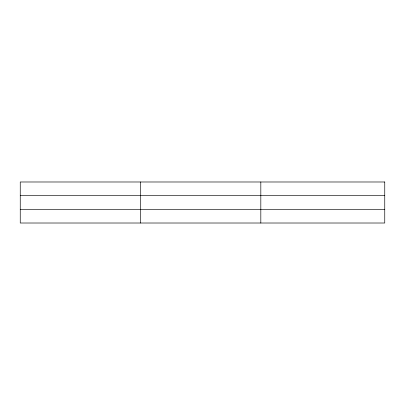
<?xml version="1.0" encoding="UTF-8"?>
<svg xmlns="http://www.w3.org/2000/svg" width="405" height="405" viewBox="0 0 405 405"><rect width="100%" height="100%" fill="white"/><g stroke="black" fill="none" stroke-linecap="round" stroke-linejoin="round"><path stroke-width="0.61" d="M140.535 223.013L140.535 181.987M260.82 223.013L260.82 181.987M20.25 195.524L384.75 195.524M20.25 209.476L384.75 209.476M384.75 181.987L384.75 223.013L20.25 223.013L20.25 181.987L384.75 181.987"/></g></svg>
